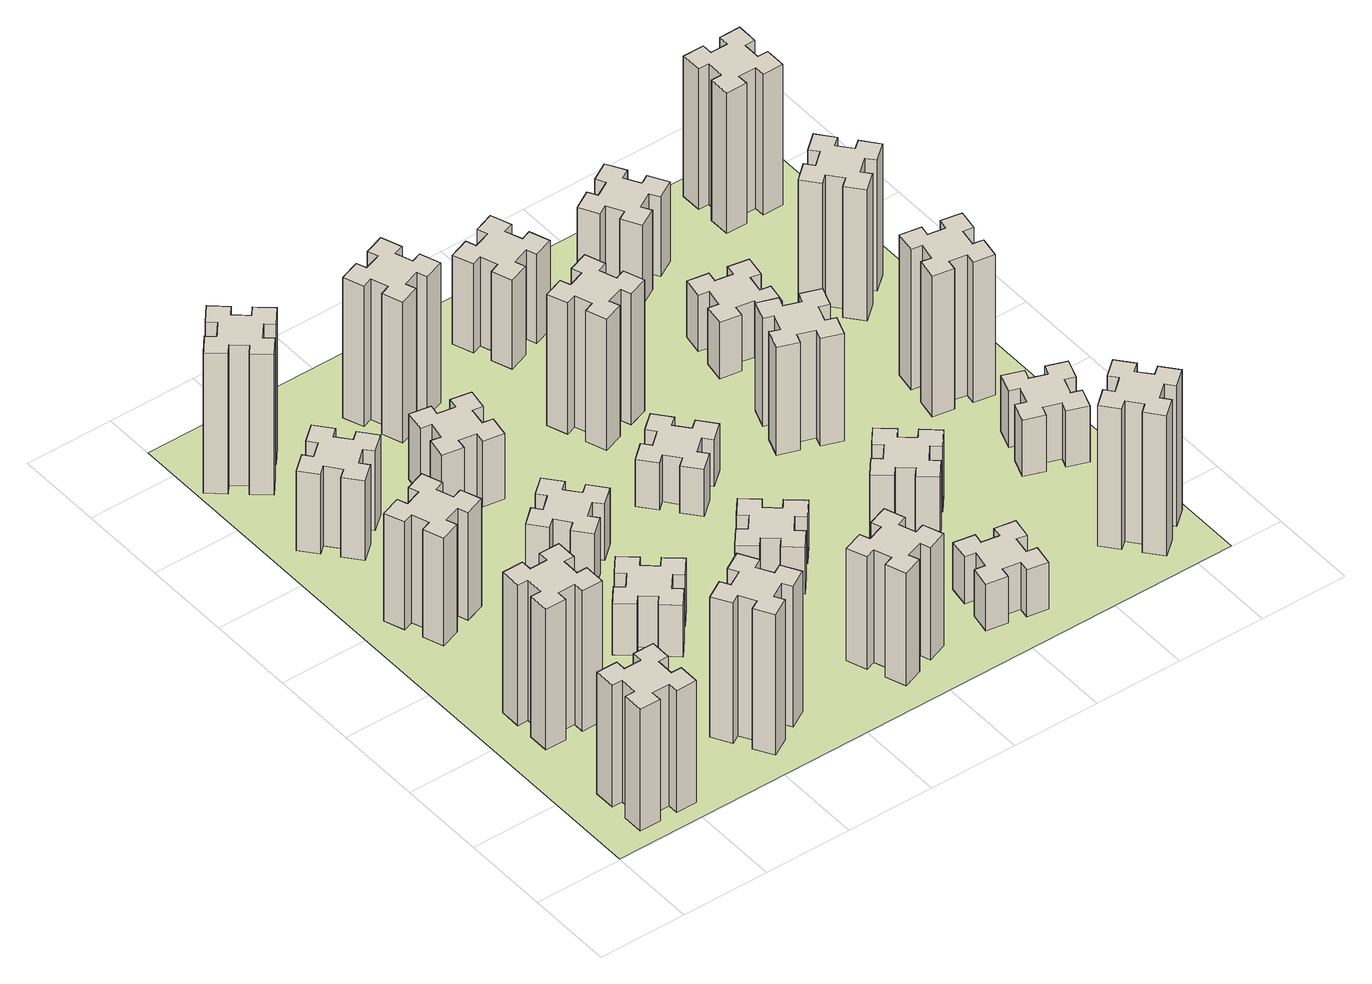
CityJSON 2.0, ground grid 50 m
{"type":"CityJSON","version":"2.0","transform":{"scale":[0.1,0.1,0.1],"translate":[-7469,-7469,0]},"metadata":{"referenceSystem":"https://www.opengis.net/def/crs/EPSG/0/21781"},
"CityObjects":{
"building1":{"type":"Building","attributes":{"class":"1000","function":"1000","usage":"1000","yearOfConstruction":2016,"roofType":"1000","measuredHeight":78,"storeysAboveGround":30,"storeysBelowGround":0},"geometry":[{"type":"Solid","lod":"1","boundaries":[[[[0,1,2,3,4,5,6,7,8,9,10,11,12,13,14,15,16,17,18,19]],[[17,16,20,21]],[[16,15,22,20]],[[15,14,23,22]],[[14,13,24,23]],[[13,12,25,24]],[[12,11,26,25]],[[11,10,27,26]],[[10,9,28,27]],[[9,8,29,28]],[[8,7,30,29]],[[7,6,31,30]],[[6,5,32,31]],[[5,4,33,32]],[[4,3,34,33]],[[3,2,35,34]],[[2,1,36,35]],[[1,0,37,36]],[[0,19,38,37]],[[19,18,39,38]],[[18,17,21,39]],[[24,25,26,27,28,29,30,31,32,33,34,35,36,37,38,39,21,20,22,23]]]]}]},
"building2":{"type":"Building","attributes":{"class":"1000","function":"1000","usage":"1000","yearOfConstruction":2016,"roofType":"1000","measuredHeight":90,"storeysAboveGround":30,"storeysBelowGround":0},"geometry":[{"type":"Solid","lod":"1","boundaries":[[[[40,41,42,43,44,45,46,47,48,49,50,51,52,53,54,55,56,57,58,59]],[[57,56,60,61]],[[56,55,62,60]],[[55,54,63,62]],[[54,53,64,63]],[[53,52,65,64]],[[52,51,66,65]],[[51,50,67,66]],[[50,49,68,67]],[[49,48,69,68]],[[48,47,70,69]],[[47,46,71,70]],[[46,45,72,71]],[[45,44,73,72]],[[44,43,74,73]],[[43,42,75,74]],[[42,41,76,75]],[[41,40,77,76]],[[40,59,78,77]],[[59,58,79,78]],[[58,57,61,79]],[[64,65,66,67,68,69,70,71,72,73,74,75,76,77,78,79,61,60,62,63]]]]}]},
"building3":{"type":"Building","attributes":{"class":"1000","function":"1000","usage":"1000","yearOfConstruction":2016,"roofType":"1000","measuredHeight":69,"storeysAboveGround":30,"storeysBelowGround":0},"geometry":[{"type":"Solid","lod":"1","boundaries":[[[[80,81,82,83,84,85,86,87,88,89,90,91,92,93,94,95,96,97,98,99]],[[97,96,100,101]],[[96,95,102,100]],[[95,94,103,102]],[[94,93,104,103]],[[93,92,105,104]],[[92,91,106,105]],[[91,90,107,106]],[[90,89,108,107]],[[89,88,109,108]],[[88,87,110,109]],[[87,86,111,110]],[[86,85,112,111]],[[85,84,113,112]],[[84,83,114,113]],[[83,82,115,114]],[[82,81,116,115]],[[81,80,117,116]],[[80,99,118,117]],[[99,98,119,118]],[[98,97,101,119]],[[104,105,106,107,108,109,110,111,112,113,114,115,116,117,118,119,101,100,102,103]]]]}]},
"building4":{"type":"Building","attributes":{"class":"1000","function":"1000","usage":"1000","yearOfConstruction":2016,"roofType":"1000","measuredHeight":51,"storeysAboveGround":30,"storeysBelowGround":0},"geometry":[{"type":"Solid","lod":"1","boundaries":[[[[120,121,122,123,124,125,126,127,128,129,130,131,132,133,134,135,136,137,138,139]],[[137,136,140,141]],[[136,135,142,140]],[[135,134,143,142]],[[134,133,144,143]],[[133,132,145,144]],[[132,131,146,145]],[[131,130,147,146]],[[130,129,148,147]],[[129,128,149,148]],[[128,127,150,149]],[[127,126,151,150]],[[126,125,152,151]],[[125,124,153,152]],[[124,123,154,153]],[[123,122,155,154]],[[122,121,156,155]],[[121,120,157,156]],[[120,139,158,157]],[[139,138,159,158]],[[138,137,141,159]],[[144,145,146,147,148,149,150,151,152,153,154,155,156,157,158,159,141,140,142,143]]]]}]},
"building5":{"type":"Building","attributes":{"class":"1000","function":"1000","usage":"1000","yearOfConstruction":2016,"roofType":"1000","measuredHeight":90,"storeysAboveGround":30,"storeysBelowGround":0},"geometry":[{"type":"Solid","lod":"1","boundaries":[[[[160,161,162,163,164,165,166,167,168,169,170,171,172,173,174,175,176,177,178,179]],[[177,176,180,181]],[[176,175,182,180]],[[175,174,183,182]],[[174,173,184,183]],[[173,172,185,184]],[[172,171,186,185]],[[171,170,187,186]],[[170,169,188,187]],[[169,168,189,188]],[[168,167,190,189]],[[167,166,191,190]],[[166,165,192,191]],[[165,164,193,192]],[[164,163,194,193]],[[163,162,195,194]],[[162,161,196,195]],[[161,160,197,196]],[[160,179,198,197]],[[179,178,199,198]],[[178,177,181,199]],[[184,185,186,187,188,189,190,191,192,193,194,195,196,197,198,199,181,180,182,183]]]]}]},
"building6":{"type":"Building","attributes":{"class":"1000","function":"1000","usage":"1000","yearOfConstruction":2016,"roofType":"1000","measuredHeight":90,"storeysAboveGround":30,"storeysBelowGround":0},"geometry":[{"type":"Solid","lod":"1","boundaries":[[[[200,201,202,203,204,205,206,207,208,209,210,211,212,213,214,215,216,217,218,219]],[[217,216,220,221]],[[216,215,222,220]],[[215,214,223,222]],[[214,213,224,223]],[[213,212,225,224]],[[212,211,226,225]],[[211,210,227,226]],[[210,209,228,227]],[[209,208,229,228]],[[208,207,230,229]],[[207,206,231,230]],[[206,205,232,231]],[[205,204,233,232]],[[204,203,234,233]],[[203,202,235,234]],[[202,201,236,235]],[[201,200,237,236]],[[200,219,238,237]],[[219,218,239,238]],[[218,217,221,239]],[[224,225,226,227,228,229,230,231,232,233,234,235,236,237,238,239,221,220,222,223]]]]}]},
"building7":{"type":"Building","attributes":{"class":"1000","function":"1000","usage":"1000","yearOfConstruction":2016,"roofType":"1000","measuredHeight":33,"storeysAboveGround":30,"storeysBelowGround":0},"geometry":[{"type":"Solid","lod":"1","boundaries":[[[[240,241,242,243,244,245,246,247,248,249,250,251,252,253,254,255,256,257,258,259]],[[257,256,260,261]],[[256,255,262,260]],[[255,254,263,262]],[[254,253,264,263]],[[253,252,265,264]],[[252,251,266,265]],[[251,250,267,266]],[[250,249,268,267]],[[249,248,269,268]],[[248,247,270,269]],[[247,246,271,270]],[[246,245,272,271]],[[245,244,273,272]],[[244,243,274,273]],[[243,242,275,274]],[[242,241,276,275]],[[241,240,277,276]],[[240,259,278,277]],[[259,258,279,278]],[[258,257,261,279]],[[264,265,266,267,268,269,270,271,272,273,274,275,276,277,278,279,261,260,262,263]]]]}]},
"building8":{"type":"Building","attributes":{"class":"1000","function":"1000","usage":"1000","yearOfConstruction":2016,"roofType":"1000","measuredHeight":36,"storeysAboveGround":30,"storeysBelowGround":0},"geometry":[{"type":"Solid","lod":"1","boundaries":[[[[280,281,282,283,284,285,286,287,288,289,290,291,292,293,294,295,296,297,298,299]],[[297,296,300,301]],[[296,295,302,300]],[[295,294,303,302]],[[294,293,304,303]],[[293,292,305,304]],[[292,291,306,305]],[[291,290,307,306]],[[290,289,308,307]],[[289,288,309,308]],[[288,287,310,309]],[[287,286,311,310]],[[286,285,312,311]],[[285,284,313,312]],[[284,283,314,313]],[[283,282,315,314]],[[282,281,316,315]],[[281,280,317,316]],[[280,299,318,317]],[[299,298,319,318]],[[298,297,301,319]],[[304,305,306,307,308,309,310,311,312,313,314,315,316,317,318,319,301,300,302,303]]]]}]},
"building9":{"type":"Building","attributes":{"class":"1000","function":"1000","usage":"1000","yearOfConstruction":2016,"roofType":"1000","measuredHeight":42,"storeysAboveGround":30,"storeysBelowGround":0},"geometry":[{"type":"Solid","lod":"1","boundaries":[[[[320,321,322,323,324,325,326,327,328,329,330,331,332,333,334,335,336,337,338,339]],[[337,336,340,341]],[[336,335,342,340]],[[335,334,343,342]],[[334,333,344,343]],[[333,332,345,344]],[[332,331,346,345]],[[331,330,347,346]],[[330,329,348,347]],[[329,328,349,348]],[[328,327,350,349]],[[327,326,351,350]],[[326,325,352,351]],[[325,324,353,352]],[[324,323,354,353]],[[323,322,355,354]],[[322,321,356,355]],[[321,320,357,356]],[[320,339,358,357]],[[339,338,359,358]],[[338,337,341,359]],[[344,345,346,347,348,349,350,351,352,353,354,355,356,357,358,359,341,340,342,343]]]]}]},
"building10":{"type":"Building","attributes":{"class":"1000","function":"1000","usage":"1000","yearOfConstruction":2016,"roofType":"1000","measuredHeight":72,"storeysAboveGround":30,"storeysBelowGround":0},"geometry":[{"type":"Solid","lod":"1","boundaries":[[[[360,361,362,363,364,365,366,367,368,369,370,371,372,373,374,375,376,377,378,379]],[[377,376,380,381]],[[376,375,382,380]],[[375,374,383,382]],[[374,373,384,383]],[[373,372,385,384]],[[372,371,386,385]],[[371,370,387,386]],[[370,369,388,387]],[[369,368,389,388]],[[368,367,390,389]],[[367,366,391,390]],[[366,365,392,391]],[[365,364,393,392]],[[364,363,394,393]],[[363,362,395,394]],[[362,361,396,395]],[[361,360,397,396]],[[360,379,398,397]],[[379,378,399,398]],[[378,377,381,399]],[[384,385,386,387,388,389,390,391,392,393,394,395,396,397,398,399,381,380,382,383]]]]}]},
"building11":{"type":"Building","attributes":{"class":"1000","function":"1000","usage":"1000","yearOfConstruction":2016,"roofType":"1000","measuredHeight":90,"storeysAboveGround":30,"storeysBelowGround":0},"geometry":[{"type":"Solid","lod":"1","boundaries":[[[[400,401,402,403,404,405,406,407,408,409,410,411,412,413,414,415,416,417,418,419]],[[417,416,420,421]],[[416,415,422,420]],[[415,414,423,422]],[[414,413,424,423]],[[413,412,425,424]],[[412,411,426,425]],[[411,410,427,426]],[[410,409,428,427]],[[409,408,429,428]],[[408,407,430,429]],[[407,406,431,430]],[[406,405,432,431]],[[405,404,433,432]],[[404,403,434,433]],[[403,402,435,434]],[[402,401,436,435]],[[401,400,437,436]],[[400,419,438,437]],[[419,418,439,438]],[[418,417,421,439]],[[424,425,426,427,428,429,430,431,432,433,434,435,436,437,438,439,421,420,422,423]]]]}]},
"building12":{"type":"Building","attributes":{"class":"1000","function":"1000","usage":"1000","yearOfConstruction":2016,"roofType":"1000","measuredHeight":30,"storeysAboveGround":30,"storeysBelowGround":0},"geometry":[{"type":"Solid","lod":"1","boundaries":[[[[440,441,442,443,444,445,446,447,448,449,450,451,452,453,454,455,456,457,458,459]],[[457,456,460,461]],[[456,455,462,460]],[[455,454,463,462]],[[454,453,464,463]],[[453,452,465,464]],[[452,451,466,465]],[[451,450,467,466]],[[450,449,468,467]],[[449,448,469,468]],[[448,447,470,469]],[[447,446,471,470]],[[446,445,472,471]],[[445,444,473,472]],[[444,443,474,473]],[[443,442,475,474]],[[442,441,476,475]],[[441,440,477,476]],[[440,459,478,477]],[[459,458,479,478]],[[458,457,461,479]],[[464,465,466,467,468,469,470,471,472,473,474,475,476,477,478,479,461,460,462,463]]]]}]},
"building13":{"type":"Building","attributes":{"class":"1000","function":"1000","usage":"1000","yearOfConstruction":2016,"roofType":"1000","measuredHeight":30,"storeysAboveGround":30,"storeysBelowGround":0},"geometry":[{"type":"Solid","lod":"1","boundaries":[[[[480,481,482,483,484,485,486,487,488,489,490,491,492,493,494,495,496,497,498,499]],[[497,496,500,501]],[[496,495,502,500]],[[495,494,503,502]],[[494,493,504,503]],[[493,492,505,504]],[[492,491,506,505]],[[491,490,507,506]],[[490,489,508,507]],[[489,488,509,508]],[[488,487,510,509]],[[487,486,511,510]],[[486,485,512,511]],[[485,484,513,512]],[[484,483,514,513]],[[483,482,515,514]],[[482,481,516,515]],[[481,480,517,516]],[[480,499,518,517]],[[499,498,519,518]],[[498,497,501,519]],[[504,505,506,507,508,509,510,511,512,513,514,515,516,517,518,519,501,500,502,503]]]]}]},
"building14":{"type":"Building","attributes":{"class":"1000","function":"1000","usage":"1000","yearOfConstruction":2016,"roofType":"1000","measuredHeight":84,"storeysAboveGround":30,"storeysBelowGround":0},"geometry":[{"type":"Solid","lod":"1","boundaries":[[[[520,521,522,523,524,525,526,527,528,529,530,531,532,533,534,535,536,537,538,539]],[[537,536,540,541]],[[536,535,542,540]],[[535,534,543,542]],[[534,533,544,543]],[[533,532,545,544]],[[532,531,546,545]],[[531,530,547,546]],[[530,529,548,547]],[[529,528,549,548]],[[528,527,550,549]],[[527,526,551,550]],[[526,525,552,551]],[[525,524,553,552]],[[524,523,554,553]],[[523,522,555,554]],[[522,521,556,555]],[[521,520,557,556]],[[520,539,558,557]],[[539,538,559,558]],[[538,537,541,559]],[[544,545,546,547,548,549,550,551,552,553,554,555,556,557,558,559,541,540,542,543]]]]}]},
"building15":{"type":"Building","attributes":{"class":"1000","function":"1000","usage":"1000","yearOfConstruction":2016,"roofType":"1000","measuredHeight":30,"storeysAboveGround":30,"storeysBelowGround":0},"geometry":[{"type":"Solid","lod":"1","boundaries":[[[[560,561,562,563,564,565,566,567,568,569,570,571,572,573,574,575,576,577,578,579]],[[577,576,580,581]],[[576,575,582,580]],[[575,574,583,582]],[[574,573,584,583]],[[573,572,585,584]],[[572,571,586,585]],[[571,570,587,586]],[[570,569,588,587]],[[569,568,589,588]],[[568,567,590,589]],[[567,566,591,590]],[[566,565,592,591]],[[565,564,593,592]],[[564,563,594,593]],[[563,562,595,594]],[[562,561,596,595]],[[561,560,597,596]],[[560,579,598,597]],[[579,578,599,598]],[[578,577,581,599]],[[584,585,586,587,588,589,590,591,592,593,594,595,596,597,598,599,581,580,582,583]]]]}]},
"building16":{"type":"Building","attributes":{"class":"1000","function":"1000","usage":"1000","yearOfConstruction":2016,"roofType":"1000","measuredHeight":57,"storeysAboveGround":30,"storeysBelowGround":0},"geometry":[{"type":"Solid","lod":"1","boundaries":[[[[600,601,602,603,604,605,606,607,608,609,610,611,612,613,614,615,616,617,618,619]],[[617,616,620,621]],[[616,615,622,620]],[[615,614,623,622]],[[614,613,624,623]],[[613,612,625,624]],[[612,611,626,625]],[[611,610,627,626]],[[610,609,628,627]],[[609,608,629,628]],[[608,607,630,629]],[[607,606,631,630]],[[606,605,632,631]],[[605,604,633,632]],[[604,603,634,633]],[[603,602,635,634]],[[602,601,636,635]],[[601,600,637,636]],[[600,619,638,637]],[[619,618,639,638]],[[618,617,621,639]],[[624,625,626,627,628,629,630,631,632,633,634,635,636,637,638,639,621,620,622,623]]]]}]},
"building17":{"type":"Building","attributes":{"class":"1000","function":"1000","usage":"1000","yearOfConstruction":2016,"roofType":"1000","measuredHeight":42,"storeysAboveGround":30,"storeysBelowGround":0},"geometry":[{"type":"Solid","lod":"1","boundaries":[[[[640,641,642,643,644,645,646,647,648,649,650,651,652,653,654,655,656,657,658,659]],[[657,656,660,661]],[[656,655,662,660]],[[655,654,663,662]],[[654,653,664,663]],[[653,652,665,664]],[[652,651,666,665]],[[651,650,667,666]],[[650,649,668,667]],[[649,648,669,668]],[[648,647,670,669]],[[647,646,671,670]],[[646,645,672,671]],[[645,644,673,672]],[[644,643,674,673]],[[643,642,675,674]],[[642,641,676,675]],[[641,640,677,676]],[[640,659,678,677]],[[659,658,679,678]],[[658,657,661,679]],[[664,665,666,667,668,669,670,671,672,673,674,675,676,677,678,679,661,660,662,663]]]]}]},
"building18":{"type":"Building","attributes":{"class":"1000","function":"1000","usage":"1000","yearOfConstruction":2016,"roofType":"1000","measuredHeight":69,"storeysAboveGround":30,"storeysBelowGround":0},"geometry":[{"type":"Solid","lod":"1","boundaries":[[[[680,681,682,683,684,685,686,687,688,689,690,691,692,693,694,695,696,697,698,699]],[[697,696,700,701]],[[696,695,702,700]],[[695,694,703,702]],[[694,693,704,703]],[[693,692,705,704]],[[692,691,706,705]],[[691,690,707,706]],[[690,689,708,707]],[[689,688,709,708]],[[688,687,710,709]],[[687,686,711,710]],[[686,685,712,711]],[[685,684,713,712]],[[684,683,714,713]],[[683,682,715,714]],[[682,681,716,715]],[[681,680,717,716]],[[680,699,718,717]],[[699,698,719,718]],[[698,697,701,719]],[[704,705,706,707,708,709,710,711,712,713,714,715,716,717,718,719,701,700,702,703]]]]}]},
"building19":{"type":"Building","attributes":{"class":"1000","function":"1000","usage":"1000","yearOfConstruction":2016,"roofType":"1000","measuredHeight":36,"storeysAboveGround":30,"storeysBelowGround":0},"geometry":[{"type":"Solid","lod":"1","boundaries":[[[[720,721,722,723,724,725,726,727,728,729,730,731,732,733,734,735,736,737,738,739]],[[737,736,740,741]],[[736,735,742,740]],[[735,734,743,742]],[[734,733,744,743]],[[733,732,745,744]],[[732,731,746,745]],[[731,730,747,746]],[[730,729,748,747]],[[729,728,749,748]],[[728,727,750,749]],[[727,726,751,750]],[[726,725,752,751]],[[725,724,753,752]],[[724,723,754,753]],[[723,722,755,754]],[[722,721,756,755]],[[721,720,757,756]],[[720,739,758,757]],[[739,738,759,758]],[[738,737,741,759]],[[744,745,746,747,748,749,750,751,752,753,754,755,756,757,758,759,741,740,742,743]]]]}]},
"building20":{"type":"Building","attributes":{"class":"1000","function":"1000","usage":"1000","yearOfConstruction":2016,"roofType":"1000","measuredHeight":90,"storeysAboveGround":30,"storeysBelowGround":0},"geometry":[{"type":"Solid","lod":"1","boundaries":[[[[760,761,762,763,764,765,766,767,768,769,770,771,772,773,774,775,776,777,778,779]],[[777,776,780,781]],[[776,775,782,780]],[[775,774,783,782]],[[774,773,784,783]],[[773,772,785,784]],[[772,771,786,785]],[[771,770,787,786]],[[770,769,788,787]],[[769,768,789,788]],[[768,767,790,789]],[[767,766,791,790]],[[766,765,792,791]],[[765,764,793,792]],[[764,763,794,793]],[[763,762,795,794]],[[762,761,796,795]],[[761,760,797,796]],[[760,779,798,797]],[[779,778,799,798]],[[778,777,781,799]],[[784,785,786,787,788,789,790,791,792,793,794,795,796,797,798,799,781,780,782,783]]]]}]},
"building21":{"type":"Building","attributes":{"class":"1000","function":"1000","usage":"1000","yearOfConstruction":2016,"roofType":"1000","measuredHeight":51,"storeysAboveGround":30,"storeysBelowGround":0},"geometry":[{"type":"Solid","lod":"1","boundaries":[[[[800,801,802,803,804,805,806,807,808,809,810,811,812,813,814,815,816,817,818,819]],[[817,816,820,821]],[[816,815,822,820]],[[815,814,823,822]],[[814,813,824,823]],[[813,812,825,824]],[[812,811,826,825]],[[811,810,827,826]],[[810,809,828,827]],[[809,808,829,828]],[[808,807,830,829]],[[807,806,831,830]],[[806,805,832,831]],[[805,804,833,832]],[[804,803,834,833]],[[803,802,835,834]],[[802,801,836,835]],[[801,800,837,836]],[[800,819,838,837]],[[819,818,839,838]],[[818,817,821,839]],[[824,825,826,827,828,829,830,831,832,833,834,835,836,837,838,839,821,820,822,823]]]]}]},
"building22":{"type":"Building","attributes":{"class":"1000","function":"1000","usage":"1000","yearOfConstruction":2016,"roofType":"1000","measuredHeight":36,"storeysAboveGround":30,"storeysBelowGround":0},"geometry":[{"type":"Solid","lod":"1","boundaries":[[[[840,841,842,843,844,845,846,847,848,849,850,851,852,853,854,855,856,857,858,859]],[[857,856,860,861]],[[856,855,862,860]],[[855,854,863,862]],[[854,853,864,863]],[[853,852,865,864]],[[852,851,866,865]],[[851,850,867,866]],[[850,849,868,867]],[[849,848,869,868]],[[848,847,870,869]],[[847,846,871,870]],[[846,845,872,871]],[[845,844,873,872]],[[844,843,874,873]],[[843,842,875,874]],[[842,841,876,875]],[[841,840,877,876]],[[840,859,878,877]],[[859,858,879,878]],[[858,857,861,879]],[[864,865,866,867,868,869,870,871,872,873,874,875,876,877,878,879,861,860,862,863]]]]}]},
"building23":{"type":"Building","attributes":{"class":"1000","function":"1000","usage":"1000","yearOfConstruction":2016,"roofType":"1000","measuredHeight":90,"storeysAboveGround":30,"storeysBelowGround":0},"geometry":[{"type":"Solid","lod":"1","boundaries":[[[[880,881,882,883,884,885,886,887,888,889,890,891,892,893,894,895,896,897,898,899]],[[897,896,900,901]],[[896,895,902,900]],[[895,894,903,902]],[[894,893,904,903]],[[893,892,905,904]],[[892,891,906,905]],[[891,890,907,906]],[[890,889,908,907]],[[889,888,909,908]],[[888,887,910,909]],[[887,886,911,910]],[[886,885,912,911]],[[885,884,913,912]],[[884,883,914,913]],[[883,882,915,914]],[[882,881,916,915]],[[881,880,917,916]],[[880,899,918,917]],[[899,898,919,918]],[[898,897,901,919]],[[904,905,906,907,908,909,910,911,912,913,914,915,916,917,918,919,901,900,902,903]]]]}]},
"building24":{"type":"Building","attributes":{"class":"1000","function":"1000","usage":"1000","yearOfConstruction":2016,"roofType":"1000","measuredHeight":84,"storeysAboveGround":30,"storeysBelowGround":0},"geometry":[{"type":"Solid","lod":"1","boundaries":[[[[920,921,922,923,924,925,926,927,928,929,930,931,932,933,934,935,936,937,938,939]],[[937,936,940,941]],[[936,935,942,940]],[[935,934,943,942]],[[934,933,944,943]],[[933,932,945,944]],[[932,931,946,945]],[[931,930,947,946]],[[930,929,948,947]],[[929,928,949,948]],[[928,927,950,949]],[[927,926,951,950]],[[926,925,952,951]],[[925,924,953,952]],[[924,923,954,953]],[[923,922,955,954]],[[922,921,956,955]],[[921,920,957,956]],[[920,939,958,957]],[[939,938,959,958]],[[938,937,941,959]],[[944,945,946,947,948,949,950,951,952,953,954,955,956,957,958,959,941,940,942,943]]]]}]},
"building25":{"type":"Building","attributes":{"class":"1000","function":"1000","usage":"1000","yearOfConstruction":2016,"roofType":"1000","measuredHeight":90,"storeysAboveGround":30,"storeysBelowGround":0},"geometry":[{"type":"Solid","lod":"1","boundaries":[[[[960,961,962,963,964,965,966,967,968,969,970,971,972,973,974,975,976,977,978,979]],[[977,976,980,981]],[[976,975,982,980]],[[975,974,983,982]],[[974,973,984,983]],[[973,972,985,984]],[[972,971,986,985]],[[971,970,987,986]],[[970,969,988,987]],[[969,968,989,988]],[[968,967,990,989]],[[967,966,991,990]],[[966,965,992,991]],[[965,964,993,992]],[[964,963,994,993]],[[963,962,995,994]],[[962,961,996,995]],[[961,960,997,996]],[[960,979,998,997]],[[979,978,999,998]],[[978,977,981,999]],[[984,985,986,987,988,989,990,991,992,993,994,995,996,997,998,999,981,980,982,983]]]]}]},
"landuse1":{"type":"LandUse","attributes":{"name":"plot1","function":"1010"},"geometry":[{"type":"MultiSurface","lod":"1","boundaries":[[[1000,1001,1002,1003]]]}]}
},
"vertices":[
[265,325,0],[265,225,0],[205,225,0],[205,105,0],[325,105,0],[325,165,0],[425,165,0],[425,105,0],[545,105,0],[545,225,0],[485,225,0],[485,325,0],[545,325,0],[545,445,0],[425,445,0],[425,385,0],[325,385,0],[325,445,0],[205,445,0],[205,325,0],[325,385,780],[325,445,780],[425,385,780],[425,445,780],[545,445,780],[545,325,780],[485,325,780],[485,225,780],[545,225,780],[545,105,780],[425,105,780],[425,165,780],[325,165,780],[325,105,780],[205,105,780],[205,225,780],[265,225,780],[265,325,780],[205,325,780],[205,445,780],
[265,1065,0],[265,965,0],[205,965,0],[205,845,0],[325,845,0],[325,905,0],[425,905,0],[425,845,0],[545,845,0],[545,965,0],[485,965,0],[485,1065,0],[545,1065,0],[545,1185,0],[425,1185,0],[425,1125,0],[325,1125,0],[325,1185,0],[205,1185,0],[205,1065,0],[325,1125,900],[325,1185,900],[425,1125,900],[425,1185,900],[545,1185,900],[545,1065,900],[485,1065,900],[485,965,900],[545,965,900],[545,845,900],[425,845,900],[425,905,900],[325,905,900],[325,845,900],[205,845,900],[205,965,900],[265,965,900],[265,1065,900],[205,1065,900],[205,1185,900],
[366,1835,0],[460,1869,0],[480,1813,0],[593,1854,0],[552,1967,0],[496,1946,0],[462,2040,0],[518,2060,0],[477,2173,0],[364,2132,0],[385,2076,0],[291,2042,0],[270,2098,0],[157,2057,0],[199,1944,0],[255,1965,0],[289,1871,0],[233,1850,0],[274,1737,0],[387,1779,0],[289,1871,690],[233,1850,690],[255,1965,690],[199,1944,690],[157,2057,690],[270,2098,690],[291,2042,690],[385,2076,690],[364,2132,690],[477,2173,690],[518,2060,690],[462,2040,690],[496,1946,690],[552,1967,690],[593,1854,690],[480,1813,690],[460,1869,690],[366,1835,690],[387,1779,690],[274,1737,690],
[343,2812,0],[266,2747,0],[228,2793,0],[136,2716,0],[213,2624,0],[259,2663,0],[323,2586,0],[277,2548,0],[354,2456,0],[446,2533,0],[408,2579,0],[484,2643,0],[523,2597,0],[615,2674,0],[538,2766,0],[492,2728,0],[427,2804,0],[473,2843,0],[396,2935,0],[304,2858,0],[427,2804,510],[473,2843,510],[492,2728,510],[538,2766,510],[615,2674,510],[523,2597,510],[484,2643,510],[408,2579,510],[446,2533,510],[354,2456,510],[277,2548,510],[323,2586,510],[259,2663,510],[213,2624,510],[136,2716,510],[228,2793,510],[266,2747,510],[343,2812,510],[304,2858,510],[396,2935,510],
[1127,255,0],[1214,305,0],[1244,253,0],[1348,313,0],[1288,417,0],[1236,387,0],[1186,474,0],[1238,504,0],[1178,608,0],[1074,548,0],[1104,496,0],[1017,446,0],[987,498,0],[883,438,0],[943,334,0],[995,364,0],[1045,277,0],[993,247,0],[1053,143,0],[1157,203,0],[1045,277,900],[993,247,900],[995,364,900],[943,334,900],[883,438,900],[987,498,900],[1017,446,900],[1104,496,900],[1074,548,900],[1178,608,900],[1238,504,900],[1186,474,900],[1236,387,900],[1288,417,900],[1348,313,900],[1244,253,900],[1214,305,900],[1127,255,900],[1157,203,900],[1053,143,900],
[384,3387,0],[308,3452,0],[346,3498,0],[254,3575,0],[177,3483,0],[223,3444,0],[159,3368,0],[113,3406,0],[36,3314,0],[128,3237,0],[166,3283,0],[243,3219,0],[204,3173,0],[296,3096,0],[373,3188,0],[327,3226,0],[392,3303,0],[438,3264,0],[515,3356,0],[423,3433,0],[392,3303,900],[438,3264,900],[327,3226,900],[373,3188,900],[296,3096,900],[204,3173,900],[243,3219,900],[166,3283,900],[128,3237,900],[36,3314,900],[113,3406,900],[159,3368,900],[223,3444,900],[177,3483,900],[254,3575,900],[346,3498,900],[308,3452,900],[384,3387,900],[423,3433,900],[515,3356,900],
[1224,1267,0],[1148,1332,0],[1186,1378,0],[1094,1455,0],[1017,1363,0],[1063,1324,0],[999,1248,0],[953,1286,0],[876,1194,0],[968,1117,0],[1006,1163,0],[1083,1099,0],[1044,1053,0],[1136,976,0],[1213,1068,0],[1167,1106,0],[1232,1183,0],[1278,1144,0],[1355,1236,0],[1263,1313,0],[1232,1183,330],[1278,1144,330],[1167,1106,330],[1213,1068,330],[1136,976,330],[1044,1053,330],[1083,1099,330],[1006,1163,330],[968,1117,330],[876,1194,330],[953,1286,330],[999,1248,330],[1063,1324,330],[1017,1363,330],[1094,1455,330],[1186,1378,330],[1148,1332,330],[1224,1267,330],[1263,1313,330],[1355,1236,330],
[1083,1972,0],[1006,1907,0],[968,1953,0],[876,1876,0],[953,1784,0],[999,1823,0],[1063,1746,0],[1017,1708,0],[1094,1616,0],[1186,1693,0],[1148,1739,0],[1224,1803,0],[1263,1757,0],[1355,1834,0],[1278,1926,0],[1232,1888,0],[1167,1964,0],[1213,2003,0],[1136,2095,0],[1044,2018,0],[1167,1964,360],[1213,2003,360],[1232,1888,360],[1278,1926,360],[1355,1834,360],[1263,1757,360],[1224,1803,360],[1148,1739,360],[1186,1693,360],[1094,1616,360],[1017,1708,360],[1063,1746,360],[999,1823,360],[953,1784,360],[876,1876,360],[968,1953,360],[1006,1907,360],[1083,1972,360],[1044,2018,360],[1136,2095,360],
[1115,2527,0],[1132,2625,0],[1191,2615,0],[1212,2733,0],[1094,2754,0],[1084,2695,0],[985,2712,0],[996,2771,0],[877,2792,0],[857,2674,0],[916,2664,0],[898,2565,0],[839,2576,0],[818,2457,0],[937,2437,0],[947,2496,0],[1045,2478,0],[1035,2419,0],[1153,2398,0],[1174,2517,0],[1045,2478,420],[1035,2419,420],[947,2496,420],[937,2437,420],[818,2457,420],[839,2576,420],[898,2565,420],[916,2664,420],[857,2674,420],[877,2792,420],[996,2771,420],[985,2712,420],[1084,2695,420],[1094,2754,420],[1212,2733,420],[1191,2615,420],[1132,2625,420],[1115,2527,420],[1174,2517,420],[1153,2398,420],
[1965,496,0],[1871,462,0],[1850,518,0],[1737,477,0],[1779,364,0],[1835,385,0],[1869,291,0],[1813,270,0],[1854,157,0],[1967,199,0],[1946,255,0],[2040,289,0],[2060,233,0],[2173,274,0],[2132,387,0],[2076,366,0],[2042,460,0],[2098,480,0],[2057,593,0],[1944,552,0],[2042,460,720],[2098,480,720],[2076,366,720],[2132,387,720],[2173,274,720],[2060,233,720],[2040,289,720],[1946,255,720],[1967,199,720],[1854,157,720],[1813,270,720],[1869,291,720],[1835,385,720],[1779,364,720],[1737,477,720],[1850,518,720],[1871,462,720],[1965,496,720],[1944,552,720],[2057,593,720],
[1125,3356,0],[1031,3322,0],[1010,3378,0],[897,3337,0],[939,3224,0],[995,3245,0],[1029,3151,0],[973,3130,0],[1014,3017,0],[1127,3059,0],[1106,3115,0],[1200,3149,0],[1220,3093,0],[1333,3134,0],[1292,3247,0],[1236,3226,0],[1202,3320,0],[1258,3340,0],[1217,3453,0],[1104,3412,0],[1202,3320,900],[1258,3340,900],[1236,3226,900],[1292,3247,900],[1333,3134,900],[1220,3093,900],[1200,3149,900],[1106,3115,900],[1127,3059,900],[1014,3017,900],[973,3130,900],[1029,3151,900],[995,3245,900],[939,3224,900],[897,3337,900],[1010,3378,900],[1031,3322,900],[1125,3356,900],[1104,3412,900],[1217,3453,900],
[1746,1163,0],[1823,1099,0],[1784,1053,0],[1876,976,0],[1953,1068,0],[1907,1106,0],[1972,1183,0],[2018,1144,0],[2095,1236,0],[2003,1313,0],[1964,1267,0],[1888,1332,0],[1926,1378,0],[1834,1455,0],[1757,1363,0],[1803,1324,0],[1739,1248,0],[1693,1286,0],[1616,1194,0],[1708,1117,0],[1739,1248,300],[1693,1286,300],[1803,1324,300],[1757,1363,300],[1834,1455,300],[1926,1378,300],[1888,1332,300],[1964,1267,300],[2003,1313,300],[2095,1236,300],[2018,1144,300],[1972,1183,300],[1907,1106,300],[1953,1068,300],[1876,976,300],[1784,1053,300],[1823,1099,300],[1746,1163,300],[1708,1117,300],[1616,1194,300],
[1972,1988,0],[1907,2064,0],[1953,2103,0],[1876,2195,0],[1784,2118,0],[1823,2072,0],[1746,2007,0],[1708,2053,0],[1616,1976,0],[1693,1884,0],[1739,1923,0],[1803,1846,0],[1757,1808,0],[1834,1716,0],[1926,1793,0],[1888,1839,0],[1964,1903,0],[2003,1857,0],[2095,1934,0],[2018,2026,0],[1964,1903,300],[2003,1857,300],[1888,1839,300],[1926,1793,300],[1834,1716,300],[1757,1808,300],[1803,1846,300],[1739,1923,300],[1693,1884,300],[1616,1976,300],[1708,2053,300],[1746,2007,300],[1823,2072,300],[1784,2118,300],[1876,2195,300],[1953,2103,300],[1907,2064,300],[1972,1988,300],[2018,2026,300],[2095,1934,300],
[1976,2586,0],[1942,2680,0],[1998,2700,0],[1957,2813,0],[1844,2772,0],[1865,2716,0],[1771,2682,0],[1750,2738,0],[1637,2697,0],[1679,2584,0],[1735,2605,0],[1769,2511,0],[1713,2490,0],[1754,2377,0],[1867,2419,0],[1846,2475,0],[1940,2509,0],[1960,2453,0],[2073,2494,0],[2032,2607,0],[1940,2509,840],[1960,2453,840],[1846,2475,840],[1867,2419,840],[1754,2377,840],[1713,2490,840],[1769,2511,840],[1735,2605,840],[1679,2584,840],[1637,2697,840],[1750,2738,840],[1771,2682,840],[1865,2716,840],[1844,2772,840],[1957,2813,840],[1998,2700,840],[1942,2680,840],[1976,2586,840],[2032,2607,840],[2073,2494,840],
[2496,444,0],[2478,345,0],[2419,356,0],[2398,237,0],[2517,217,0],[2527,276,0],[2625,258,0],[2615,199,0],[2733,178,0],[2754,297,0],[2695,307,0],[2712,405,0],[2771,395,0],[2792,513,0],[2674,534,0],[2664,475,0],[2565,492,0],[2576,551,0],[2457,572,0],[2437,454,0],[2565,492,300],[2576,551,300],[2664,475,300],[2674,534,300],[2792,513,300],[2771,395,300],[2712,405,300],[2695,307,300],[2754,297,300],[2733,178,300],[2615,199,300],[2625,258,300],[2527,276,300],[2517,217,300],[2398,237,300],[2419,356,300],[2478,345,300],[2496,444,300],[2437,454,300],[2457,572,300],
[1846,3215,0],[1940,3249,0],[1960,3193,0],[2073,3234,0],[2032,3347,0],[1976,3326,0],[1942,3420,0],[1998,3440,0],[1957,3553,0],[1844,3512,0],[1865,3456,0],[1771,3422,0],[1750,3478,0],[1637,3437,0],[1679,3324,0],[1735,3345,0],[1769,3251,0],[1713,3230,0],[1754,3117,0],[1867,3159,0],[1769,3251,570],[1713,3230,570],[1735,3345,570],[1679,3324,570],[1637,3437,570],[1750,3478,570],[1771,3422,570],[1865,3456,570],[1844,3512,570],[1957,3553,570],[1998,3440,570],[1942,3420,570],[1976,3326,570],[2032,3347,570],[2073,3234,570],[1960,3193,570],[1940,3249,570],[1846,3215,570],[1867,3159,570],[1754,3117,570],
[2647,1006,0],[2712,1083,0],[2758,1044,0],[2835,1136,0],[2743,1213,0],[2704,1167,0],[2628,1232,0],[2666,1278,0],[2574,1355,0],[2497,1263,0],[2543,1224,0],[2479,1148,0],[2433,1186,0],[2356,1094,0],[2448,1017,0],[2486,1063,0],[2563,999,0],[2524,953,0],[2616,876,0],[2693,968,0],[2563,999,420],[2524,953,420],[2486,1063,420],[2448,1017,420],[2356,1094,420],[2433,1186,420],[2479,1148,420],[2543,1224,420],[2497,1263,420],[2574,1355,420],[2666,1278,420],[2628,1232,420],[2704,1167,420],[2743,1213,420],[2835,1136,420],[2758,1044,420],[2712,1083,420],[2647,1006,420],[2693,968,420],[2616,876,420],
[2682,1871,0],[2716,1965,0],[2772,1944,0],[2813,2057,0],[2700,2098,0],[2680,2042,0],[2586,2076,0],[2607,2132,0],[2494,2173,0],[2453,2060,0],[2509,2040,0],[2475,1946,0],[2419,1967,0],[2377,1854,0],[2490,1813,0],[2511,1869,0],[2605,1835,0],[2584,1779,0],[2697,1737,0],[2738,1850,0],[2605,1835,690],[2584,1779,690],[2511,1869,690],[2490,1813,690],[2377,1854,690],[2419,1967,690],[2475,1946,690],[2509,2040,690],[2453,2060,690],[2494,2173,690],[2607,2132,690],[2586,2076,690],[2680,2042,690],[2700,2098,690],[2813,2057,690],[2772,1944,690],[2716,1965,690],[2682,1871,690],[2738,1850,690],[2697,1737,690],
[2596,2664,0],[2578,2565,0],[2519,2576,0],[2498,2457,0],[2617,2437,0],[2627,2496,0],[2725,2478,0],[2715,2419,0],[2833,2398,0],[2854,2517,0],[2795,2527,0],[2812,2625,0],[2871,2615,0],[2892,2733,0],[2774,2754,0],[2764,2695,0],[2665,2712,0],[2676,2771,0],[2557,2792,0],[2537,2674,0],[2665,2712,360],[2676,2771,360],[2764,2695,360],[2774,2754,360],[2892,2733,360],[2871,2615,360],[2812,2625,360],[2795,2527,360],[2854,2517,360],[2833,2398,360],[2715,2419,360],[2725,2478,360],[2627,2496,360],[2617,2437,360],[2498,2457,360],[2519,2576,360],[2578,2565,360],[2596,2664,360],[2537,2674,360],[2557,2792,360],
[3468,259,0],[3544,323,0],[3583,277,0],[3675,354,0],[3598,446,0],[3552,408,0],[3487,484,0],[3533,523,0],[3456,615,0],[3364,538,0],[3403,492,0],[3326,427,0],[3288,473,0],[3196,396,0],[3273,304,0],[3319,343,0],[3383,266,0],[3337,228,0],[3414,136,0],[3506,213,0],[3383,266,900],[3337,228,900],[3319,343,900],[3273,304,900],[3196,396,900],[3288,473,900],[3326,427,900],[3403,492,900],[3364,538,900],[3456,615,900],[3533,523,900],[3487,484,900],[3552,408,900],[3598,446,900],[3675,354,900],[3583,277,900],[3544,323,900],[3468,259,900],[3506,213,900],[3414,136,900],
[2716,3347,0],[2666,3434,0],[2718,3464,0],[2658,3568,0],[2554,3508,0],[2584,3456,0],[2497,3406,0],[2467,3458,0],[2363,3398,0],[2423,3294,0],[2475,3324,0],[2525,3237,0],[2473,3207,0],[2533,3103,0],[2637,3163,0],[2607,3215,0],[2694,3265,0],[2724,3213,0],[2828,3273,0],[2768,3377,0],[2694,3265,510],[2724,3213,510],[2607,3215,510],[2637,3163,510],[2533,3103,510],[2473,3207,510],[2525,3237,510],[2475,3324,510],[2423,3294,510],[2363,3398,510],[2467,3458,510],[2497,3406,510],[2584,3456,510],[2554,3508,510],[2658,3568,510],[2718,3464,510],[2666,3434,510],[2716,3347,510],[2768,3377,510],[2828,3273,510],
[3351,1029,0],[3445,995,0],[3424,939,0],[3537,897,0],[3578,1010,0],[3522,1031,0],[3556,1125,0],[3612,1104,0],[3653,1217,0],[3540,1258,0],[3520,1202,0],[3426,1236,0],[3447,1292,0],[3334,1333,0],[3293,1220,0],[3349,1200,0],[3315,1106,0],[3259,1127,0],[3217,1014,0],[3330,973,0],[3315,1106,360],[3259,1127,360],[3349,1200,360],[3293,1220,360],[3334,1333,360],[3447,1292,360],[3426,1236,360],[3520,1202,360],[3540,1258,360],[3653,1217,360],[3612,1104,360],[3556,1125,360],[3522,1031,360],[3578,1010,360],[3537,897,360],[3424,939,360],[3445,995,360],[3351,1029,360],[3330,973,360],[3217,1014,360],
[3267,1656,0],[3365,1638,0],[3355,1579,0],[3473,1558,0],[3494,1677,0],[3435,1687,0],[3452,1785,0],[3511,1775,0],[3532,1893,0],[3414,1914,0],[3404,1855,0],[3305,1872,0],[3316,1931,0],[3197,1952,0],[3177,1834,0],[3236,1824,0],[3218,1725,0],[3159,1736,0],[3138,1617,0],[3257,1597,0],[3218,1725,900],[3159,1736,900],[3236,1824,900],[3177,1834,900],[3197,1952,900],[3316,1931,900],[3305,1872,900],[3404,1855,900],[3414,1914,900],[3532,1893,900],[3511,1775,900],[3452,1785,900],[3435,1687,900],[3494,1677,900],[3473,1558,900],[3355,1579,900],[3365,1638,900],[3267,1656,900],[3257,1597,900],[3138,1617,900],
[3452,2628,0],[3387,2704,0],[3433,2743,0],[3356,2835,0],[3264,2758,0],[3303,2712,0],[3226,2647,0],[3188,2693,0],[3096,2616,0],[3173,2524,0],[3219,2563,0],[3283,2486,0],[3237,2448,0],[3314,2356,0],[3406,2433,0],[3368,2479,0],[3444,2543,0],[3483,2497,0],[3575,2574,0],[3498,2666,0],[3444,2543,840],[3483,2497,840],[3368,2479,840],[3406,2433,840],[3314,2356,840],[3237,2448,840],[3283,2486,840],[3219,2563,840],[3173,2524,840],[3096,2616,840],[3188,2693,840],[3226,2647,840],[3303,2712,840],[3264,2758,840],[3356,2835,840],[3433,2743,840],[3387,2704,840],[3452,2628,840],[3498,2666,840],[3575,2574,840],
[3285,3325,0],[3385,3325,0],[3385,3265,0],[3505,3265,0],[3505,3385,0],[3445,3385,0],[3445,3485,0],[3505,3485,0],[3505,3605,0],[3385,3605,0],[3385,3545,0],[3285,3545,0],[3285,3605,0],[3165,3605,0],[3165,3485,0],[3225,3485,0],[3225,3385,0],[3165,3385,0],[3165,3265,0],[3285,3265,0],[3225,3385,900],[3165,3385,900],[3225,3485,900],[3165,3485,900],[3165,3605,900],[3285,3605,900],[3285,3545,900],[3385,3545,900],[3385,3605,900],[3505,3605,900],[3505,3485,900],[3445,3485,900],[3445,3385,900],[3505,3385,900],[3505,3265,900],[3385,3265,900],[3385,3325,900],[3285,3325,900],[3285,3265,900],[3165,3265,900],
[5,3705,0],[3705,3705,0],[3705,5,0],[5,5,0]
]}
